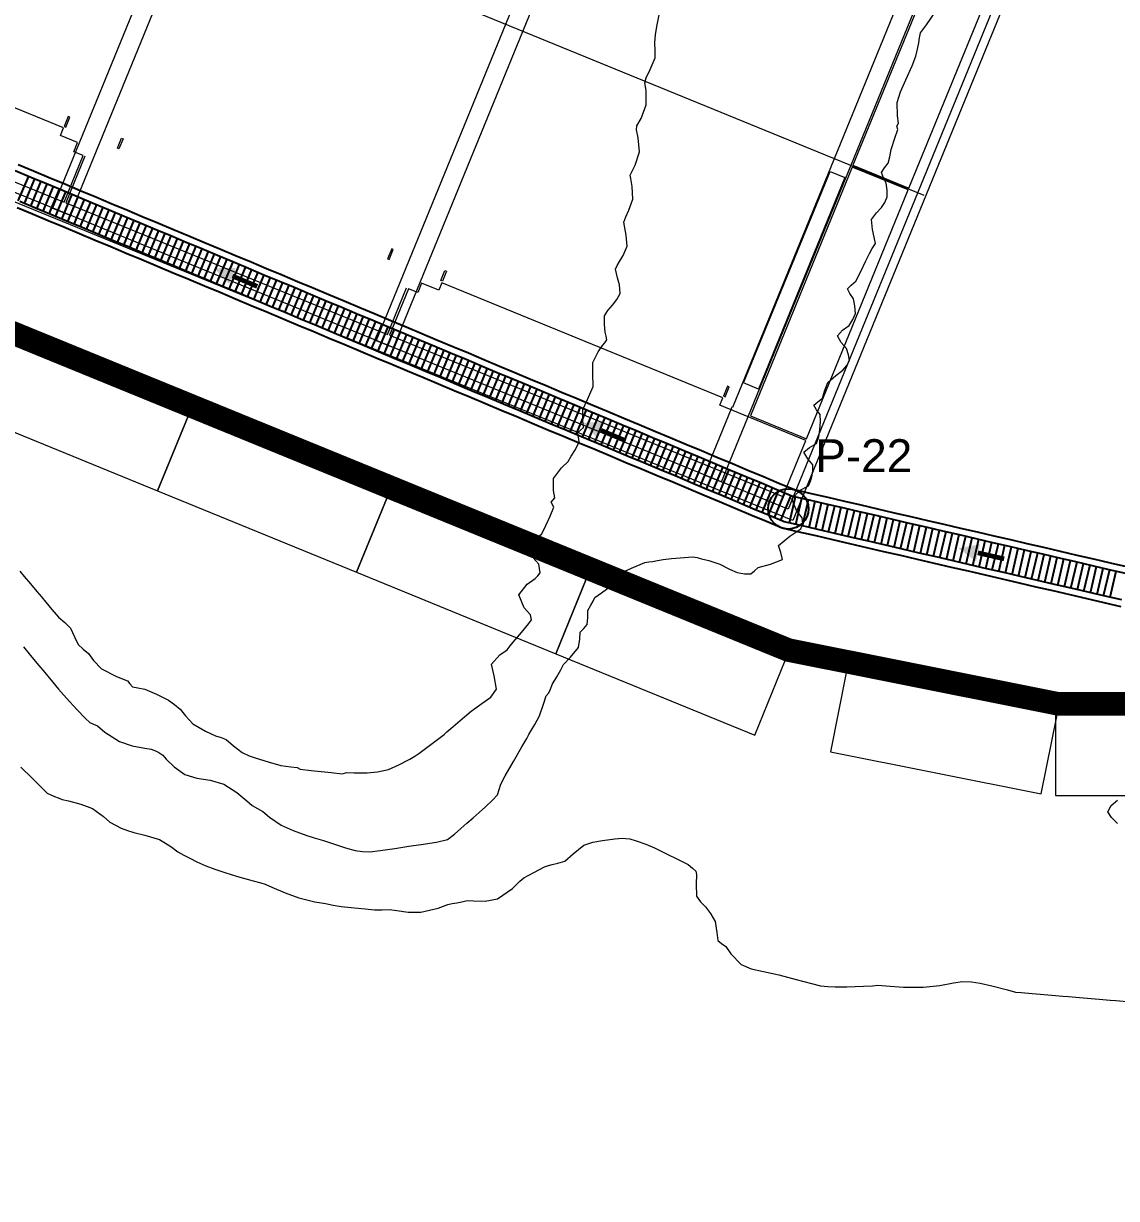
# Model space of a CAD drawing. Header units: metres. Extents: x 354768 to 355417, y 9249536 to 9250102.
# Drawn here: x 354868.18 to 354884.44, y 9249795.25 to 9249812.73 of the extents above; entities that cross this region are included whole.
import ezdxf
from ezdxf.enums import TextEntityAlignment as Align

# ---------------------------------------------------------------- set-up
doc = ezdxf.new("R2010")
doc.units = ezdxf.units.M
doc.header["$LTSCALE"] = 0.25
doc.linetypes.add('DASHED', pattern=[1.524, 1.27, -0.254])
for name, color, linetype, lineweight in [('ARQ-BASE', 8, 'CONTINUOUS', 13), ('ARQ-TECHO', 8, 'CONTINUOUS', 13), ('ARQ-VEREDA', 9, 'CONTINUOUS', 9), ('CUNETA-S1', 5, 'CONTINUOUS', 35), ('LIMITE-INTERV', 1, 'DASHED', 70)]:
    doc.layers.add(name, color=color, linetype=linetype, lineweight=lineweight)
for name, color, linetype, true_color in [('CUN-FLUJO', 1, 'CONTINUOUS', 0xe60000), ('CUN-REJ-BORDE', 4, 'CONTINUOUS', 0x00aae6), ('CUN-REJ-PLATINA', 4, 'CONTINUOUS', 0x78cdf0)]:
    doc.layers.add(name, color=color, linetype=linetype, true_color=true_color)
doc.layers.add('CURVAS', color=33, linetype='CONTINUOUS', lineweight=13, true_color=0xb08860)
doc.layers.add('NUDOS', color=7, linetype='CONTINUOUS')
doc.layers.add('TEXTOS', color=7, linetype='CONTINUOUS')
doc.styles.get("Standard").update_dxf_attribs({"font": 'arial.ttf'})

# ---------------------------------------------------------------- blocks, each defined once
blk = doc.blocks.new('ARQUITECTURA_BASE')
at = {"layer": 'ARQ-BASE'}
for points in [[(354878.893, 9249807.383), (354880.18, 9249810.53)], [(354880.403, 9249810.439), (354879.115, 9249807.293)], [(354880.18, 9249810.53), (354880.403, 9249810.439)], [(354879.115, 9249807.293), (354878.893, 9249807.383)]]:
    blk.add_lwpolyline(points, dxfattribs=at)
at = {"layer": 'ARQ-TECHO'}
for points in [[(354872.918, 9249820.507), (354868.613, 9249809.985)], [(354868.872, 9249809.879), (354873.177, 9249820.401)], [(354877.731, 9249818.539), (354873.425, 9249808.016)], [(354873.685, 9249807.91), (354877.991, 9249818.433)], [(354865.656, 9249816.689), (354881.575, 9249810.176)], [(354878.566, 9249805.912), (354882.872, 9249816.436)], [(354883.863, 9249816.03), (354879.557, 9249805.507)], [(354884.032, 9249816.101), (354879.628, 9249805.338)], [(354881.757, 9249814.423), (354878.727, 9249807.019)], [(354879.628, 9249805.338), (354862.585, 9249812.312)], [(354879.557, 9249805.507), (354862.754, 9249812.383)], [(354868.613, 9249809.985), (354868.872, 9249809.879)], [(354873.425, 9249808.016), (354873.685, 9249807.91)], [(354878.718, 9249807.023), (354878.307, 9249806.018)], [(354878.727, 9249807.019), (354878.718, 9249807.023)], [(354878.307, 9249806.018), (354878.566, 9249805.912)]]:
    blk.add_lwpolyline(points, dxfattribs=at)
for points in [[(354868.809, 9249811.191), (354868.869, 9249811.339), (354868.846, 9249811.349), (354868.786, 9249811.2), (354868.809, 9249811.191)], [(354869.577, 9249810.877), (354869.638, 9249811.025), (354869.661, 9249811.015), (354869.6, 9249810.867), (354869.577, 9249810.877)], [(354873.622, 9249809.222), (354873.682, 9249809.37), (354873.659, 9249809.379), (354873.598, 9249809.231), (354873.622, 9249809.222)], [(354874.39, 9249808.907), (354874.45, 9249809.055), (354874.473, 9249809.046), (354874.413, 9249808.898), (354874.39, 9249808.907)], [(354878.619, 9249807.177), (354878.68, 9249807.325), (354878.657, 9249807.334), (354878.596, 9249807.186), (354878.619, 9249807.177)]]:
    blk.add_lwpolyline(points, close=True, dxfattribs=at)
at = {"layer": 'ARQ-VEREDA'}
for points in [[(354882.036, 9249814.325), (354880.521, 9249810.623)], [(354881.354, 9249810.282), (354882.869, 9249813.984)], [(354868.776, 9249811.177), (354864.593, 9249812.889)], [(354862.929, 9249812.468), (354868.783, 9249810.072)], [(354868.731, 9249811.066), (354868.776, 9249811.177)], [(354868.985, 9249810.962), (354868.731, 9249811.066)], [(354868.929, 9249810.823), (354868.985, 9249810.962)], [(354868.783, 9249810.072), (354869.067, 9249810.766)], [(354869.095, 9249810.755), (354868.811, 9249810.061)], [(354869.067, 9249810.766), (354868.929, 9249810.823)], [(354880.51, 9249810.595), (354878.995, 9249806.893)], [(354881.343, 9249810.254), (354880.51, 9249810.595)], [(354880.521, 9249810.623), (354881.354, 9249810.282)], [(354879.828, 9249806.552), (354881.343, 9249810.254)], [(354868.811, 9249810.061), (354873.596, 9249808.103)], [(354873.596, 9249808.103), (354873.88, 9249808.797)], [(354873.908, 9249808.786), (354873.624, 9249808.092)], [(354874.047, 9249808.729), (354873.908, 9249808.786)], [(354874.103, 9249808.868), (354874.047, 9249808.729)], [(354874.358, 9249808.764), (354874.103, 9249808.868)], [(354874.403, 9249808.875), (354874.358, 9249808.764)], [(354878.587, 9249807.163), (354874.403, 9249808.875)], [(354873.624, 9249808.092), (354879.478, 9249805.696)], [(354878.541, 9249807.052), (354878.587, 9249807.163)], [(354879.818, 9249806.529), (354878.541, 9249807.052)], [(354878.995, 9249806.893), (354879.828, 9249806.552)], [(354879.478, 9249805.696), (354879.818, 9249806.529)]]:
    blk.add_lwpolyline(points, dxfattribs=at)
for points in [[(354867.214, 9249806.99), (354870.175, 9249805.778), (354870.63, 9249806.889), (354867.668, 9249808.101), (354867.214, 9249806.99)], [(354870.175, 9249805.778), (354873.137, 9249804.566), (354873.591, 9249805.677), (354870.63, 9249806.889), (354870.175, 9249805.778)], [(354873.137, 9249804.566), (354876.099, 9249803.355), (354876.553, 9249804.465), (354873.591, 9249805.677), (354873.137, 9249804.566)], [(354876.099, 9249803.355), (354879.06, 9249802.143), (354879.515, 9249803.253), (354876.553, 9249804.465), (354876.099, 9249803.355)], [(354880.186, 9249801.896), (354883.324, 9249801.27), (354883.559, 9249802.447), (354880.42, 9249803.073), (354880.186, 9249801.896)], [(354883.535, 9249801.247), (354886.735, 9249801.247), (354886.735, 9249802.447), (354883.535, 9249802.447), (354883.535, 9249801.247)]]:
    blk.add_lwpolyline(points, close=True, dxfattribs=at)
blk = doc.blocks.new('CURVAS_DE_NIVEL')
at = {"layer": 'CURVAS'}
for points in [[(354868.141, 9249801.669), (354868.196, 9249801.613), (354868.252, 9249801.558), (354868.396, 9249801.415), (354868.534, 9249801.281), (354868.586, 9249801.255), (354868.64, 9249801.231), (354868.696, 9249801.209), (354868.753, 9249801.187), (354868.849, 9249801.164), (354869.034, 9249801.116), (354869.205, 9249801.053), (354869.368, 9249800.934), (354869.466, 9249800.847), (354869.549, 9249800.802), (354869.634, 9249800.761), (354869.726, 9249800.726), (354869.823, 9249800.693), (354869.985, 9249800.657), (354870.206, 9249800.589), (354870.373, 9249800.486), (354870.478, 9249800.406), (354870.565, 9249800.358), (354870.654, 9249800.313), (354870.759, 9249800.26), (354870.894, 9249800.198), (354871.025, 9249800.148), (354871.175, 9249800.098), (354871.363, 9249800.043), (354871.596, 9249799.978), (354871.713, 9249799.945), (354871.778, 9249799.925), (354871.873, 9249799.883), (354872.075, 9249799.797), (354872.279, 9249799.721), (354872.513, 9249799.665), (354872.674, 9249799.638), (354872.79, 9249799.615), (354872.906, 9249799.596), (354873.054, 9249799.579), (354873.263, 9249799.558), (354873.405, 9249799.546), (354873.516, 9249799.547), (354873.627, 9249799.549), (354873.735, 9249799.534), (354873.904, 9249799.511), (354874.09, 9249799.509), (354874.351, 9249799.572), (354874.493, 9249799.625), (354874.56, 9249799.637), (354874.627, 9249799.648), (354874.701, 9249799.666), (354874.781, 9249799.684), (354874.876, 9249799.678), (354875.048, 9249799.673), (354875.233, 9249799.706), (354875.458, 9249799.861), (354875.563, 9249799.972), (354875.623, 9249800.019), (354875.774, 9249800.101), (354875.933, 9249800.185), (354875.989, 9249800.204), (354876.046, 9249800.221), (354876.131, 9249800.239), (354876.236, 9249800.27), (354876.358, 9249800.379), (354876.518, 9249800.508), (354876.653, 9249800.553), (354876.797, 9249800.577), (354876.976, 9249800.6), (354877.086, 9249800.61), (354877.144, 9249800.606), (354877.201, 9249800.6), (354877.297, 9249800.571), (354877.441, 9249800.522), (354877.568, 9249800.465), (354877.726, 9249800.389), (354877.932, 9249800.289), (354878.069, 9249800.22), (354878.134, 9249800.164), (354878.182, 9249800.119), (354878.195, 9249800.07), (354878.187, 9249799.927), (354878.193, 9249799.748), (354878.254, 9249799.666), (354878.328, 9249799.588), (354878.401, 9249799.492), (354878.471, 9249799.37), (354878.498, 9249799.206), (354878.511, 9249799.088), (354878.567, 9249799.044), (354878.63, 9249799.001), (354878.705, 9249798.888), (354878.86, 9249798.729), (354879.006, 9249798.669), (354879.192, 9249798.629), (354879.419, 9249798.579), (354879.676, 9249798.51), (354879.906, 9249798.448), (354880.04, 9249798.416), (354880.149, 9249798.403), (354880.259, 9249798.397), (354880.429, 9249798.4), (354880.679, 9249798.408), (354880.812, 9249798.412), (354880.89, 9249798.424), (354881.01, 9249798.413), (354881.274, 9249798.395), (354881.564, 9249798.392), (354881.813, 9249798.42), (354882.017, 9249798.458), (354882.152, 9249798.479), (354882.284, 9249798.474), (354882.416, 9249798.456), (354882.59, 9249798.415), (354882.819, 9249798.354), (354882.939, 9249798.321), (354883.023, 9249798.314), (354883.186, 9249798.3), (354883.48, 9249798.275), (354883.643, 9249798.261), (354883.727, 9249798.254), (354883.89, 9249798.24), (354884.185, 9249798.215), (354884.348, 9249798.201), (354884.432, 9249798.194), (354884.594, 9249798.18)], [(354884.456, 9249800.83), (354884.368, 9249800.916), (354884.312, 9249801.001), (354884.364, 9249801.098), (354884.457, 9249801.175)], [(354868.179, 9249803.459), (354868.285, 9249803.327), (354868.38, 9249803.215), (354868.499, 9249803.074), (354868.613, 9249802.936), (354868.703, 9249802.826), (354868.821, 9249802.692), (354868.974, 9249802.527), (354869.104, 9249802.392), (354869.168, 9249802.33), (354869.224, 9249802.305), (354869.281, 9249802.282), (354869.391, 9249802.188), (354869.608, 9249802.047), (354869.797, 9249801.987), (354869.986, 9249801.952), (354870.082, 9249801.937), (354870.143, 9249801.91), (354870.193, 9249801.886), (354870.252, 9249801.844), (354870.303, 9249801.788), (354870.423, 9249801.671), (354870.581, 9249801.559), (354870.759, 9249801.504), (354870.955, 9249801.475), (354871.161, 9249801.412), (354871.354, 9249801.291), (354871.504, 9249801.167), (354871.583, 9249801.096), (354871.662, 9249801.052), (354871.741, 9249801.008), (354871.841, 9249800.924), (354872.012, 9249800.804), (354872.192, 9249800.725), (354872.395, 9249800.651), (354872.505, 9249800.614), (354872.573, 9249800.595), (354872.642, 9249800.576), (354872.763, 9249800.537), (354872.972, 9249800.469), (354873.116, 9249800.427), (354873.224, 9249800.412), (354873.332, 9249800.408), (354873.485, 9249800.426), (354873.707, 9249800.457), (354873.825, 9249800.475), (354873.914, 9249800.494), (354873.983, 9249800.503), (354874.099, 9249800.518), (354874.323, 9249800.551), (354874.487, 9249800.59), (354874.593, 9249800.668), (354874.685, 9249800.757), (354874.778, 9249800.834), (354874.87, 9249800.912), (354874.962, 9249800.993), (354875.055, 9249801.078), (354875.159, 9249801.178), (354875.232, 9249801.258), (354875.258, 9249801.336), (354875.281, 9249801.416), (354875.349, 9249801.54), (354875.47, 9249801.752), (354875.597, 9249801.969), (354875.669, 9249802.092), (354875.701, 9249802.154), (354875.733, 9249802.215), (354875.788, 9249802.303), (354875.859, 9249802.431), (354875.919, 9249802.606), (354875.955, 9249802.728), (354875.997, 9249802.774), (354876.019, 9249802.829), (354876.047, 9249802.897), (354876.114, 9249803.01), (354876.176, 9249803.114), (354876.213, 9249803.197), (354876.317, 9249803.302), (354876.437, 9249803.446), (354876.456, 9249803.573), (354876.464, 9249803.675), (354876.517, 9249803.732), (354876.569, 9249803.79), (354876.575, 9249803.893), (354876.578, 9249803.999), (354876.619, 9249804.078), (354876.654, 9249804.137), (354876.683, 9249804.191), (354876.778, 9249804.26), (354876.95, 9249804.387), (354877.045, 9249804.459), (354877.038, 9249804.545), (354877.226, 9249804.629), (354877.424, 9249804.712), (354877.482, 9249804.72), (354877.54, 9249804.726), (354877.613, 9249804.741), (354877.698, 9249804.758), (354877.82, 9249804.771), (354878.017, 9249804.789), (354878.133, 9249804.798), (354878.201, 9249804.785), (354878.268, 9249804.769), (354878.376, 9249804.74), (354878.541, 9249804.686), (354878.687, 9249804.615), (354878.797, 9249804.562), (354878.91, 9249804.545), (354879.001, 9249804.544), (354879.057, 9249804.589), (354879.112, 9249804.637), (354879.295, 9249804.688), (354879.475, 9249804.758), (354879.446, 9249804.859), (354879.413, 9249804.967), (354879.583, 9249805.106), (354879.745, 9249805.213), (354879.775, 9249805.291), (354879.764, 9249805.376), (354879.679, 9249805.484), (354879.612, 9249805.659), (354879.737, 9249805.786), (354879.858, 9249805.855), (354879.888, 9249805.92), (354879.911, 9249805.989), (354879.924, 9249806.073), (354879.925, 9249806.166), (354879.849, 9249806.256), (354879.789, 9249806.354), (354879.876, 9249806.422), (354879.981, 9249806.485), (354880.013, 9249806.582), (354880.028, 9249806.688), (354880.038, 9249806.809), (354880.034, 9249806.912), (354879.981, 9249806.984), (354879.939, 9249807.051), (354879.997, 9249807.104), (354880.068, 9249807.158), (354880.1, 9249807.26), (354880.148, 9249807.388), (354880.265, 9249807.495), (354880.369, 9249807.576), (354880.428, 9249807.643), (354880.472, 9249807.715), (354880.457, 9249807.803), (354880.424, 9249807.894), (354880.348, 9249807.985), (354880.291, 9249808.085), (354880.367, 9249808.167), (354880.464, 9249808.24), (354880.52, 9249808.325), (354880.558, 9249808.417), (354880.551, 9249808.532), (354880.528, 9249808.637), (354880.477, 9249808.712), (354880.438, 9249808.782), (354880.494, 9249808.839), (354880.564, 9249808.897), (354880.638, 9249809.041), (354880.715, 9249809.2), (354880.768, 9249809.308), (354880.806, 9249809.385), (354880.859, 9249809.456), (354880.839, 9249809.552), (354880.81, 9249809.666), (354880.797, 9249809.816), (354880.87, 9249809.915), (354880.947, 9249809.993), (354880.994, 9249810.07), (354881.03, 9249810.151), (354881.029, 9249810.253), (354881.014, 9249810.354), (354880.976, 9249810.435), (354880.947, 9249810.513), (354880.992, 9249810.583), (354881.046, 9249810.653), (354881.069, 9249810.746), (354881.092, 9249810.856), (354881.146, 9249811.025), (354881.188, 9249811.155), (354881.172, 9249811.204), (354881.198, 9249811.248), (354881.182, 9249811.357), (354881.179, 9249811.558), (354881.229, 9249811.716), (354881.31, 9249811.891), (354881.4, 9249812.103), (354881.458, 9249812.244), (354881.483, 9249812.35), (354881.5, 9249812.441), (354881.512, 9249812.518), (354881.528, 9249812.593), (354881.615, 9249812.71), (354881.753, 9249812.917)], [(354868.124, 9249804.584), (354868.192, 9249804.504), (354868.286, 9249804.393), (354868.379, 9249804.281), (354868.447, 9249804.201), (354868.514, 9249804.121), (354868.602, 9249804.014), (354868.702, 9249803.899), (354868.793, 9249803.819), (354868.877, 9249803.735), (354868.94, 9249803.606), (354868.994, 9249803.491), (354869.067, 9249803.423), (354869.145, 9249803.358), (354869.221, 9249803.255), (354869.339, 9249803.128), (354869.563, 9249803.018), (354869.727, 9249802.953), (354869.764, 9249802.908), (354869.802, 9249802.864), (354869.882, 9249802.849), (354869.984, 9249802.829), (354870.158, 9249802.753), (354870.339, 9249802.663), (354870.428, 9249802.602), (354870.512, 9249802.532), (354870.591, 9249802.432), (354870.699, 9249802.313), (354870.888, 9249802.202), (354871.039, 9249802.132), (354871.119, 9249802.107), (354871.197, 9249802.079), (354871.307, 9249801.987), (354871.435, 9249801.883), (354871.536, 9249801.837), (354871.642, 9249801.8), (354871.821, 9249801.745), (354872.011, 9249801.694), (354872.16, 9249801.672), (354872.253, 9249801.661), (354872.297, 9249801.637), (354872.459, 9249801.619), (354872.757, 9249801.586), (354872.921, 9249801.57), (354872.991, 9249801.589), (354873.099, 9249801.585), (354873.293, 9249801.585), (354873.448, 9249801.597), (354873.609, 9249801.632), (354873.767, 9249801.7), (354873.927, 9249801.785), (354874.004, 9249801.829), (354874.062, 9249801.87), (354874.161, 9249801.944), (354874.339, 9249802.079), (354874.437, 9249802.152), (354874.478, 9249802.194), (354874.538, 9249802.244), (354874.676, 9249802.36), (354874.84, 9249802.499), (354874.998, 9249802.613), (354875.134, 9249802.71), (354875.218, 9249802.826), (354875.185, 9249803.025), (354875.144, 9249803.201), (354875.268, 9249803.34), (354875.378, 9249803.412), (354875.423, 9249803.47), (354875.466, 9249803.529), (354875.589, 9249803.673), (354875.701, 9249803.805), (354875.741, 9249803.86), (354875.723, 9249803.932), (354875.629, 9249804.039), (354875.55, 9249804.231), (354875.673, 9249804.392), (354875.792, 9249804.472), (354875.832, 9249804.515), (354875.866, 9249804.559), (354875.86, 9249804.622), (354875.846, 9249804.689), (354875.76, 9249804.785), (354875.686, 9249804.929), (354875.783, 9249805.057), (354875.887, 9249805.136), (354875.922, 9249805.198), (354875.954, 9249805.261), (354876.017, 9249805.403), (354876.071, 9249805.533), (354876.033, 9249805.61), (354876.088, 9249805.673), (354876.065, 9249805.784), (354876.065, 9249805.962), (354876.185, 9249806.121), (354876.285, 9249806.214), (354876.331, 9249806.294), (354876.391, 9249806.395), (354876.449, 9249806.506), (354876.436, 9249806.576), (354876.425, 9249806.641), (354876.469, 9249806.68), (354876.514, 9249806.72), (354876.503, 9249806.825), (354876.5, 9249806.989), (354876.571, 9249807.137), (354876.654, 9249807.329), (354876.653, 9249807.525), (354876.649, 9249807.686), (354876.728, 9249807.848), (354876.793, 9249807.94), (354876.828, 9249807.981), (354876.859, 9249808.023), (354876.85, 9249808.08), (354876.837, 9249808.141), (354876.824, 9249808.251), (354876.823, 9249808.381), (354876.876, 9249808.462), (354876.942, 9249808.539), (354877.008, 9249808.623), (354877.06, 9249808.716), (354877.046, 9249808.844), (354877.019, 9249808.948), (354877.001, 9249809.013), (354876.988, 9249809.077), (354877.015, 9249809.133), (354877.048, 9249809.189), (354877.103, 9249809.279), (354877.161, 9249809.417), (354877.149, 9249809.581), (354877.126, 9249809.692), (354877.11, 9249809.776), (354877.14, 9249809.856), (354877.188, 9249809.952), (354877.244, 9249810.119), (354877.236, 9249810.308), (354877.217, 9249810.423), (354877.206, 9249810.477), (354877.23, 9249810.524), (354877.281, 9249810.625), (354877.343, 9249810.82), (354877.327, 9249811.03), (354877.3, 9249811.147), (354877.308, 9249811.208), (354877.369, 9249811.316), (354877.447, 9249811.521), (354877.444, 9249811.732), (354877.423, 9249811.847), (354877.443, 9249811.921), (354877.506, 9249812.049), (354877.577, 9249812.22), (354877.58, 9249812.33), (354877.575, 9249812.442), (354877.586, 9249812.566), (354877.607, 9249812.713), (354877.646, 9249812.911)]]:
    blk.add_lwpolyline(points, dxfattribs=at)
blk = doc.blocks.new('LIMITE_DE_INTERVENCION')
at = {"layer": 'LIMITE-INTERV', "const_width": 0.35}
blk.add_lwpolyline([(354813.64, 9249855.63), (354841.92, 9249883.91), (354871.13, 9249854.7), (354916.13, 9249854.7), (354916.13, 9249869.58), (354977.74, 9249869.58), (354977.74, 9249785.21), (354976.37, 9249784.1), (354969.93, 9249785.38), (354969.93, 9249791.81), (354955.81, 9249791.81), (354948.88, 9249794.19), (354936.64, 9249794.19), (354936.64, 9249792.02), (354926.97, 9249793.95), (354926.97, 9249800.53), (354919.17, 9249800.53), (354919.17, 9249802.42), (354907.61, 9249802.61), (354883.57, 9249802.61), (354879.56, 9249803.41), (354859.72, 9249811.52)], close=True, dxfattribs=at)
blk = doc.blocks.new('CUNETAS_SISTEMA_1_OESTE')
at = {"layer": 'CUN-FLUJO', "const_width": 0.07}
for points in [[(354871.658, 9249808.82), (354871.289, 9249808.974)], [(354877.141, 9249806.523), (354876.772, 9249806.678)], [(354882.771, 9249804.766), (354882.381, 9249804.856)]]:
    blk.add_lwpolyline(points, dxfattribs=at)
at = {"layer": 'CUN-FLUJO', "true_color": 0xe60000}
for points in [[(354871.012, 9249809.09), (354871.239, 9249808.854), (354871.339, 9249809.094)], [(354876.496, 9249806.794), (354876.722, 9249806.558), (354876.822, 9249806.798)], [(354882.089, 9249804.924), (354882.352, 9249804.73), (354882.411, 9249804.983)]]:
    blk.add_solid(points, dxfattribs=at)
at = {"layer": 'CUN-REJ-BORDE'}
for points in [[(354868.058, 9249810.544), (354868.289, 9249810.447), (354868.521, 9249810.351), (354868.752, 9249810.254), (354868.983, 9249810.157), (354869.215, 9249810.06), (354869.446, 9249809.963), (354869.677, 9249809.866), (354869.908, 9249809.769), (354870.14, 9249809.673), (354870.371, 9249809.576), (354870.602, 9249809.479), (354870.833, 9249809.382), (354871.065, 9249809.285), (354871.296, 9249809.188), (354871.527, 9249809.091), (354871.758, 9249808.994), (354871.99, 9249808.898), (354872.221, 9249808.801), (354872.452, 9249808.704), (354872.684, 9249808.607), (354872.915, 9249808.51), (354873.146, 9249808.413), (354873.377, 9249808.316), (354873.609, 9249808.22), (354873.84, 9249808.123), (354874.071, 9249808.026), (354874.302, 9249807.929), (354874.534, 9249807.832), (354874.765, 9249807.735), (354874.996, 9249807.638), (354875.228, 9249807.541), (354875.459, 9249807.445), (354875.69, 9249807.348), (354875.921, 9249807.251), (354876.153, 9249807.154), (354876.384, 9249807.057), (354876.615, 9249806.96), (354876.846, 9249806.863), (354877.078, 9249806.767), (354877.309, 9249806.67), (354877.54, 9249806.573), (354877.771, 9249806.476), (354878.003, 9249806.379), (354878.234, 9249806.282), (354878.465, 9249806.185), (354878.697, 9249806.088), (354878.928, 9249805.992), (354879.159, 9249805.895), (354879.39, 9249805.798), (354879.622, 9249805.701), (354879.87, 9249805.644), (354880.117, 9249805.586), (354880.365, 9249805.529), (354880.613, 9249805.471), (354880.861, 9249805.414), (354881.109, 9249805.356), (354881.357, 9249805.299), (354881.605, 9249805.242), (354881.852, 9249805.184), (354882.1, 9249805.127), (354882.348, 9249805.069), (354882.596, 9249805.012), (354882.844, 9249804.954), (354883.092, 9249804.897), (354883.34, 9249804.84), (354883.588, 9249804.782), (354883.835, 9249804.725), (354884.083, 9249804.667), (354884.331, 9249804.61), (354884.579, 9249804.552)], [(354884.524, 9249804.155), (354884.272, 9249804.213), (354884.021, 9249804.271), (354883.77, 9249804.329), (354883.519, 9249804.387), (354883.267, 9249804.446), (354883.016, 9249804.504), (354882.765, 9249804.562), (354882.513, 9249804.62), (354882.262, 9249804.679), (354882.011, 9249804.737), (354881.76, 9249804.795), (354881.508, 9249804.853), (354881.257, 9249804.911), (354881.006, 9249804.97), (354880.755, 9249805.028), (354880.503, 9249805.086), (354880.252, 9249805.144), (354880.001, 9249805.203), (354879.75, 9249805.261), (354879.498, 9249805.319), (354879.266, 9249805.416), (354879.034, 9249805.513), (354878.802, 9249805.611), (354878.57, 9249805.708), (354878.338, 9249805.805), (354878.106, 9249805.902), (354877.874, 9249806), (354877.641, 9249806.097), (354877.409, 9249806.194), (354877.177, 9249806.291), (354876.945, 9249806.388), (354876.713, 9249806.486), (354876.481, 9249806.583), (354876.249, 9249806.68), (354876.017, 9249806.777), (354875.785, 9249806.874), (354875.552, 9249806.972), (354875.32, 9249807.069), (354875.088, 9249807.166), (354874.856, 9249807.263), (354874.624, 9249807.361), (354874.392, 9249807.458), (354874.16, 9249807.555), (354873.928, 9249807.652), (354873.696, 9249807.749), (354873.463, 9249807.847), (354873.231, 9249807.944), (354872.999, 9249808.041), (354872.767, 9249808.138), (354872.535, 9249808.236), (354872.303, 9249808.333), (354872.071, 9249808.43), (354871.839, 9249808.527), (354871.607, 9249808.624), (354871.374, 9249808.722), (354871.142, 9249808.819), (354870.91, 9249808.916), (354870.678, 9249809.013), (354870.446, 9249809.11), (354870.214, 9249809.208), (354869.982, 9249809.305), (354869.75, 9249809.402), (354869.518, 9249809.499), (354869.285, 9249809.597), (354869.053, 9249809.694), (354868.821, 9249809.791), (354868.589, 9249809.888), (354868.357, 9249809.985), (354868.125, 9249810.083)], [(354868.099, 9249810.635), (354868.331, 9249810.539), (354868.562, 9249810.442), (354868.793, 9249810.345), (354869.024, 9249810.248), (354869.255, 9249810.152), (354869.486, 9249810.055), (354869.717, 9249809.958), (354869.948, 9249809.861), (354870.179, 9249809.764), (354870.41, 9249809.668), (354870.641, 9249809.571), (354870.872, 9249809.474), (354871.103, 9249809.377), (354871.334, 9249809.281), (354871.565, 9249809.184), (354871.796, 9249809.087), (354872.027, 9249808.99), (354872.259, 9249808.893), (354872.49, 9249808.797), (354872.721, 9249808.7), (354872.952, 9249808.603), (354873.183, 9249808.506), (354873.414, 9249808.41), (354873.645, 9249808.313), (354873.876, 9249808.216), (354874.107, 9249808.119), (354874.338, 9249808.022), (354874.569, 9249807.926), (354874.8, 9249807.829), (354875.031, 9249807.732), (354875.262, 9249807.635), (354875.493, 9249807.539), (354875.724, 9249807.442), (354875.956, 9249807.345), (354876.187, 9249807.248), (354876.418, 9249807.151), (354876.649, 9249807.055), (354876.88, 9249806.958), (354877.111, 9249806.861), (354877.342, 9249806.764), (354877.573, 9249806.668), (354877.804, 9249806.571), (354878.035, 9249806.474), (354878.266, 9249806.377), (354878.497, 9249806.28), (354878.728, 9249806.184), (354878.959, 9249806.087), (354879.19, 9249805.99), (354879.421, 9249805.893), (354879.652, 9249805.797), (354879.899, 9249805.739), (354880.147, 9249805.682), (354880.394, 9249805.625), (354880.641, 9249805.568), (354880.888, 9249805.51), (354881.135, 9249805.453), (354881.382, 9249805.396), (354881.629, 9249805.339), (354881.876, 9249805.281), (354882.123, 9249805.224), (354882.37, 9249805.167), (354882.617, 9249805.11), (354882.864, 9249805.052), (354883.111, 9249804.995), (354883.358, 9249804.938), (354883.605, 9249804.881), (354883.852, 9249804.823), (354884.099, 9249804.766), (354884.346, 9249804.709), (354884.593, 9249804.652)], [(354884.51, 9249804.055), (354884.258, 9249804.114), (354884.005, 9249804.172), (354883.753, 9249804.23), (354883.501, 9249804.289), (354883.249, 9249804.347), (354882.997, 9249804.406), (354882.745, 9249804.464), (354882.493, 9249804.522), (354882.241, 9249804.581), (354881.989, 9249804.639), (354881.736, 9249804.698), (354881.484, 9249804.756), (354881.232, 9249804.815), (354880.98, 9249804.873), (354880.728, 9249804.931), (354880.476, 9249804.99), (354880.224, 9249805.048), (354879.972, 9249805.107), (354879.72, 9249805.165), (354879.468, 9249805.223), (354879.235, 9249805.321), (354879.003, 9249805.418), (354878.771, 9249805.515), (354878.538, 9249805.613), (354878.306, 9249805.71), (354878.074, 9249805.807), (354877.841, 9249805.905), (354877.609, 9249806.002), (354877.377, 9249806.099), (354877.144, 9249806.197), (354876.912, 9249806.294), (354876.68, 9249806.391), (354876.447, 9249806.488), (354876.215, 9249806.586), (354875.983, 9249806.683), (354875.75, 9249806.78), (354875.518, 9249806.878), (354875.286, 9249806.975), (354875.053, 9249807.072), (354874.821, 9249807.17), (354874.589, 9249807.267), (354874.356, 9249807.364), (354874.124, 9249807.462), (354873.892, 9249807.559), (354873.66, 9249807.656), (354873.427, 9249807.753), (354873.195, 9249807.851), (354872.963, 9249807.948), (354872.73, 9249808.045), (354872.498, 9249808.143), (354872.266, 9249808.24), (354872.033, 9249808.337), (354871.801, 9249808.435), (354871.569, 9249808.532), (354871.336, 9249808.629), (354871.104, 9249808.727), (354870.872, 9249808.824), (354870.639, 9249808.921), (354870.407, 9249809.018), (354870.175, 9249809.116), (354869.942, 9249809.213), (354869.71, 9249809.31), (354869.478, 9249809.408), (354869.245, 9249809.505), (354869.013, 9249809.602), (354868.781, 9249809.7), (354868.548, 9249809.797), (354868.316, 9249809.894), (354868.084, 9249809.991)]]:
    blk.add_lwpolyline(points, dxfattribs=at)
at = {"layer": 'CUN-REJ-PLATINA'}
for p, q in [((354868.103, 9249810.092), (354868.257, 9249810.461)), ((354868.195, 9249810.053), (354868.349, 9249810.422)), ((354868.287, 9249810.015), (354868.442, 9249810.384)), ((354868.379, 9249809.976), (354868.534, 9249810.345)), ((354868.472, 9249809.937), (354868.626, 9249810.306)), ((354868.564, 9249809.899), (354868.718, 9249810.268)), ((354868.656, 9249809.86), (354868.811, 9249810.229)), ((354868.748, 9249809.822), (354868.903, 9249810.191)), ((354868.841, 9249809.783), (354868.995, 9249810.152)), ((354868.933, 9249809.744), (354869.087, 9249810.113)), ((354869.025, 9249809.706), (354869.18, 9249810.075)), ((354869.117, 9249809.667), (354869.272, 9249810.036)), ((354869.21, 9249809.628), (354869.364, 9249809.997)), ((354869.302, 9249809.59), (354869.456, 9249809.959)), ((354869.394, 9249809.551), (354869.549, 9249809.92)), ((354869.486, 9249809.512), (354869.641, 9249809.881)), ((354869.579, 9249809.474), (354869.733, 9249809.843)), ((354869.671, 9249809.435), (354869.825, 9249809.804)), ((354869.763, 9249809.397), (354869.918, 9249809.766)), ((354869.855, 9249809.358), (354870.01, 9249809.727)), ((354869.947, 9249809.319), (354870.102, 9249809.688)), ((354870.04, 9249809.281), (354870.194, 9249809.65)), ((354870.132, 9249809.242), (354870.286, 9249809.611)), ((354870.224, 9249809.203), (354870.379, 9249809.572)), ((354870.316, 9249809.165), (354870.471, 9249809.534)), ((354870.409, 9249809.126), (354870.563, 9249809.495)), ((354870.501, 9249809.088), (354870.655, 9249809.456)), ((354870.593, 9249809.049), (354870.748, 9249809.418)), ((354870.685, 9249809.01), (354870.84, 9249809.379)), ((354870.778, 9249808.972), (354870.932, 9249809.341)), ((354870.87, 9249808.933), (354871.024, 9249809.302)), ((354870.962, 9249808.894), (354871.117, 9249809.263)), ((354871.054, 9249808.856), (354871.209, 9249809.225)), ((354871.147, 9249808.817), (354871.301, 9249809.186)), ((354871.239, 9249808.778), (354871.393, 9249809.147)), ((354871.331, 9249808.74), (354871.486, 9249809.109)), ((354871.423, 9249808.701), (354871.578, 9249809.07)), ((354871.515, 9249808.663), (354871.67, 9249809.032)), ((354871.608, 9249808.624), (354871.762, 9249808.993)), ((354871.7, 9249808.585), (354871.854, 9249808.954)), ((354871.792, 9249808.547), (354871.947, 9249808.916)), ((354871.884, 9249808.508), (354872.039, 9249808.877)), ((354871.977, 9249808.469), (354872.131, 9249808.838)), ((354872.069, 9249808.431), (354872.223, 9249808.8)), ((354872.161, 9249808.392), (354872.316, 9249808.761)), ((354872.253, 9249808.354), (354872.408, 9249808.722)), ((354872.346, 9249808.315), (354872.5, 9249808.684)), ((354872.438, 9249808.276), (354872.592, 9249808.645)), ((354872.53, 9249808.238), (354872.685, 9249808.607)), ((354872.622, 9249808.199), (354872.777, 9249808.568)), ((354872.715, 9249808.16), (354872.869, 9249808.529)), ((354872.807, 9249808.122), (354872.961, 9249808.491)), ((354872.899, 9249808.083), (354873.054, 9249808.452)), ((354872.991, 9249808.044), (354873.146, 9249808.413)), ((354873.083, 9249808.006), (354873.238, 9249808.375)), ((354873.176, 9249807.967), (354873.33, 9249808.336)), ((354873.268, 9249807.929), (354873.422, 9249808.297)), ((354873.36, 9249807.89), (354873.515, 9249808.259)), ((354873.452, 9249807.851), (354873.607, 9249808.22)), ((354873.545, 9249807.813), (354873.699, 9249808.182)), ((354873.637, 9249807.774), (354873.791, 9249808.143)), ((354873.729, 9249807.735), (354873.884, 9249808.104)), ((354873.821, 9249807.697), (354873.976, 9249808.066)), ((354873.914, 9249807.658), (354874.068, 9249808.027)), ((354874.006, 9249807.619), (354874.16, 9249807.988)), ((354874.098, 9249807.581), (354874.253, 9249807.95)), ((354874.19, 9249807.542), (354874.345, 9249807.911)), ((354874.283, 9249807.504), (354874.437, 9249807.873)), ((354874.375, 9249807.465), (354874.529, 9249807.834)), ((354874.467, 9249807.426), (354874.622, 9249807.795)), ((354874.559, 9249807.388), (354874.714, 9249807.757)), ((354874.652, 9249807.349), (354874.806, 9249807.718)), ((354874.744, 9249807.31), (354874.898, 9249807.679)), ((354874.836, 9249807.272), (354874.991, 9249807.641)), ((354874.928, 9249807.233), (354875.083, 9249807.602)), ((354875.02, 9249807.195), (354875.175, 9249807.563)), ((354875.113, 9249807.156), (354875.267, 9249807.525)), ((354875.205, 9249807.117), (354875.359, 9249807.486)), ((354875.297, 9249807.079), (354875.452, 9249807.448)), ((354875.389, 9249807.04), (354875.544, 9249807.409)), ((354875.482, 9249807.001), (354875.636, 9249807.37)), ((354875.574, 9249806.963), (354875.728, 9249807.332)), ((354875.666, 9249806.924), (354875.821, 9249807.293)), ((354875.758, 9249806.885), (354875.913, 9249807.254)), ((354875.851, 9249806.847), (354876.005, 9249807.216)), ((354875.943, 9249806.808), (354876.097, 9249807.177)), ((354876.035, 9249806.77), (354876.19, 9249807.139)), ((354876.127, 9249806.731), (354876.282, 9249807.1)), ((354876.22, 9249806.692), (354876.374, 9249807.061)), ((354876.312, 9249806.654), (354876.466, 9249807.023)), ((354876.404, 9249806.615), (354876.559, 9249806.984)), ((354876.496, 9249806.576), (354876.651, 9249806.945)), ((354876.588, 9249806.538), (354876.743, 9249806.907)), ((354876.681, 9249806.499), (354876.835, 9249806.868)), ((354876.773, 9249806.461), (354876.927, 9249806.829)), ((354876.865, 9249806.422), (354877.02, 9249806.791)), ((354876.957, 9249806.383), (354877.112, 9249806.752)), ((354877.05, 9249806.345), (354877.204, 9249806.714)), ((354877.142, 9249806.306), (354877.296, 9249806.675)), ((354877.234, 9249806.267), (354877.389, 9249806.636)), ((354877.326, 9249806.229), (354877.481, 9249806.598)), ((354877.419, 9249806.19), (354877.573, 9249806.559)), ((354877.511, 9249806.151), (354877.665, 9249806.52)), ((354877.603, 9249806.113), (354877.758, 9249806.482)), ((354877.695, 9249806.074), (354877.85, 9249806.443)), ((354877.788, 9249806.036), (354877.942, 9249806.404)), ((354877.88, 9249805.997), (354878.034, 9249806.366)), ((354877.972, 9249805.958), (354878.127, 9249806.327)), ((354878.064, 9249805.92), (354878.219, 9249806.289)), ((354878.156, 9249805.881), (354878.311, 9249806.25)), ((354878.249, 9249805.842), (354878.403, 9249806.211)), ((354878.341, 9249805.804), (354878.495, 9249806.173)), ((354878.433, 9249805.765), (354878.588, 9249806.134)), ((354878.525, 9249805.726), (354878.68, 9249806.095)), ((354878.618, 9249805.688), (354878.772, 9249806.057)), ((354878.71, 9249805.649), (354878.864, 9249806.018)), ((354878.802, 9249805.611), (354878.957, 9249805.98)), ((354878.894, 9249805.572), (354879.049, 9249805.941)), ((354878.987, 9249805.533), (354879.141, 9249805.902)), ((354879.079, 9249805.495), (354879.233, 9249805.864)), ((354879.171, 9249805.456), (354879.326, 9249805.825)), ((354879.263, 9249805.417), (354879.418, 9249805.786)), ((354879.356, 9249805.379), (354879.51, 9249805.748)), ((354879.448, 9249805.34), (354879.602, 9249805.709)), ((354879.575, 9249805.301), (354879.666, 9249805.691)), ((354879.673, 9249805.279), (354879.763, 9249805.668)), ((354879.77, 9249805.256), (354879.86, 9249805.646)), ((354879.868, 9249805.233), (354879.958, 9249805.623)), ((354879.965, 9249805.211), (354880.055, 9249805.601)), ((354880.062, 9249805.188), (354880.153, 9249805.578)), ((354880.16, 9249805.166), (354880.25, 9249805.555)), ((354880.257, 9249805.143), (354880.348, 9249805.533)), ((354880.355, 9249805.121), (354880.445, 9249805.51)), ((354880.452, 9249805.098), (354880.542, 9249805.488)), ((354880.55, 9249805.075), (354880.64, 9249805.465)), ((354880.647, 9249805.053), (354880.737, 9249805.443)), ((354880.744, 9249805.03), (354880.835, 9249805.42)), ((354880.842, 9249805.008), (354880.932, 9249805.397)), ((354880.939, 9249804.985), (354881.03, 9249805.375)), ((354881.037, 9249804.963), (354881.127, 9249805.352)), ((354881.134, 9249804.94), (354881.224, 9249805.33)), ((354881.231, 9249804.917), (354881.322, 9249805.307)), ((354881.329, 9249804.895), (354881.419, 9249805.285)), ((354881.426, 9249804.872), (354881.517, 9249805.262)), ((354881.524, 9249804.85), (354881.614, 9249805.239)), ((354881.621, 9249804.827), (354881.711, 9249805.217)), ((354881.719, 9249804.805), (354881.809, 9249805.194)), ((354881.816, 9249804.782), (354881.906, 9249805.172)), ((354881.913, 9249804.759), (354882.004, 9249805.149)), ((354882.011, 9249804.737), (354882.101, 9249805.127)), ((354882.108, 9249804.714), (354882.199, 9249805.104)), ((354882.206, 9249804.692), (354882.296, 9249805.081)), ((354882.303, 9249804.669), (354882.393, 9249805.059)), ((354882.401, 9249804.647), (354882.491, 9249805.036)), ((354882.498, 9249804.624), (354882.588, 9249805.014)), ((354882.595, 9249804.601), (354882.686, 9249804.991)), ((354882.693, 9249804.579), (354882.783, 9249804.968)), ((354882.79, 9249804.556), (354882.88, 9249804.946)), ((354882.888, 9249804.534), (354882.978, 9249804.923)), ((354882.985, 9249804.511), (354883.075, 9249804.901)), ((354883.082, 9249804.489), (354883.173, 9249804.878)), ((354883.18, 9249804.466), (354883.27, 9249804.856)), ((354883.277, 9249804.443), (354883.368, 9249804.833)), ((354883.375, 9249804.421), (354883.465, 9249804.81)), ((354883.472, 9249804.398), (354883.562, 9249804.788)), ((354883.57, 9249804.376), (354883.66, 9249804.765)), ((354883.667, 9249804.353), (354883.757, 9249804.743)), ((354883.764, 9249804.331), (354883.855, 9249804.72)), ((354883.862, 9249804.308), (354883.952, 9249804.698)), ((354883.959, 9249804.285), (354884.05, 9249804.675)), ((354884.057, 9249804.263), (354884.147, 9249804.652)), ((354884.154, 9249804.24), (354884.244, 9249804.63)), ((354884.251, 9249804.218), (354884.342, 9249804.607)), ((354884.349, 9249804.195), (354884.439, 9249804.585))]:
    blk.add_line(p, q, dxfattribs=at)
blk = doc.blocks.new('ROTULOS_RED')
at = {"layer": 'NUDOS'}
blk.add_circle((354879.56, 9249805.51), 0.3, dxfattribs=at)
at = {"layer": 'TEXTOS'}
blk.add_text('P-22', height=0.4894, dxfattribs=at).set_placement((354879.96, 9249805.91), align=Align.BOTTOM_LEFT)

msp = doc.modelspace()

# ---------------------------------------------------------------- block references
at = {"layer": 'ARQ-BASE'}
msp.add_blockref('ARQUITECTURA_BASE', (0, 0), dxfattribs=at)
at = {"layer": 'CUNETA-S1'}
msp.add_blockref('CUNETAS_SISTEMA_1_OESTE', (0, 0), dxfattribs=at)
at = {"layer": 'CURVAS'}
msp.add_blockref('CURVAS_DE_NIVEL', (0, 0), dxfattribs=at)
at = {"layer": 'LIMITE-INTERV'}
msp.add_blockref('LIMITE_DE_INTERVENCION', (0, 0), dxfattribs=at)
at = {"layer": 'NUDOS'}
msp.add_blockref('ROTULOS_RED', (0, 0), dxfattribs=at)

doc.saveas('drawing.dxf')
